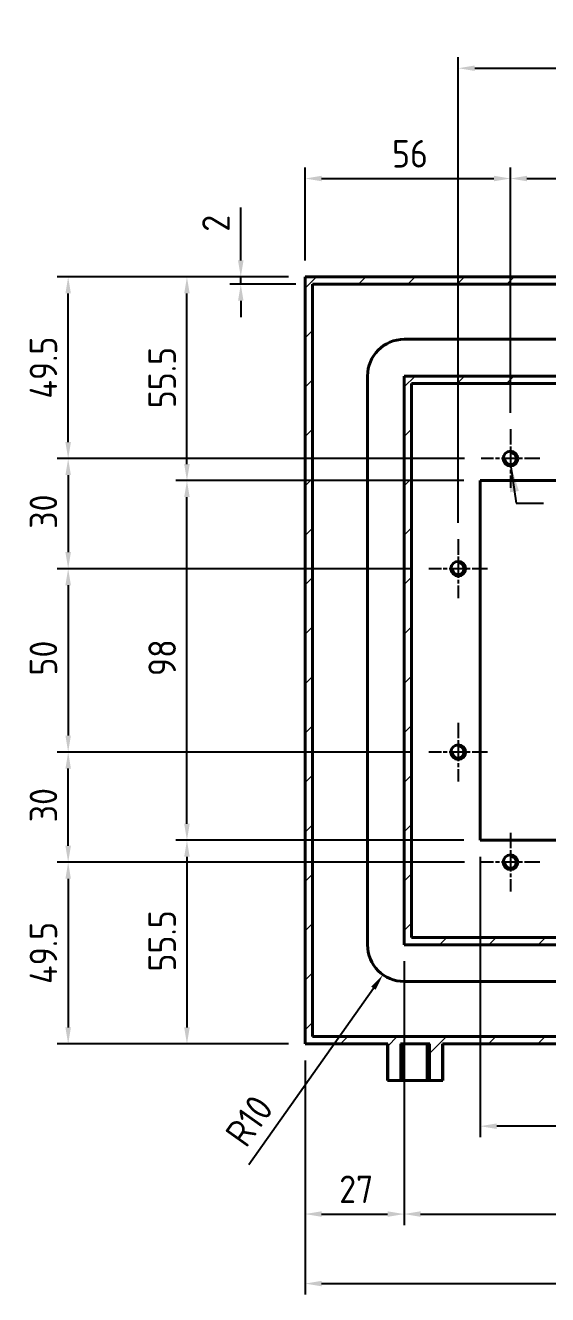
# Model space of a CAD drawing. Header units: millimetres. Extents: x 0 to 2523, y 0 to 1782.
# Drawn here: x 1891.7 to 2034.1, y 952.9 to 1298.7 of the extents above; entities that cross this region are included whole.
import ezdxf

# ---------------------------------------------------------------- set-up
doc = ezdxf.new("R2010")
doc.units = ezdxf.units.MM
doc.header["$LTSCALE"] = 3
doc.linetypes.add('CHAIN', pattern=[0.3543, 0.2362, -0.0295, 0.0591, -0.0295])
for name, color, linetype, lineweight in [('가시적인 것(ISO)', 3, 'Continuous', 40), ('가시적인 좁은 것(ISO)', 3, 'Continuous', 35), ('기호(ISO)', 5, 'Continuous', 25), ('중심 표식(ISO)', 1, 'Continuous', 25), ('치수(ISO)', 2, 'Continuous', 25), ('해치(ISO)', 7, 'Continuous', 18)]:
    doc.layers.add(name, color=color, linetype=linetype, lineweight=lineweight)
doc.styles.add('치수 텍스트_PSTEK_POSCO', font='isocp.shx')
doc.dimstyles.new('치수_PSTEK_POSCO', dxfattribs={"dimscale": 3, "dimtxt": 2.5, "dimasz": 1.5, "dimexe": 1, "dimexo": 1.5, "dimgap": 1, "dimtad": 1, "dimrnd": 1e-08, "dimdsep": 46, "dimtxsty": '치수 텍스트_PSTEK_POSCO', "dimcen": 0.09, "dimdle": 10, "dimclrd": 7, "dimclre": 7, "dimclrt": 2, "dimadec": 1, "dimazin": 2, "dimtfac": 1, "dimtmove": 0, "dimatfit": 3, "dimfxl": 0, "dimtolj": 1, "dimlwd": -1, "dimlwe": -1, "dimarcsym": 0})
doc.dimstyles.new('치수_PSTEK_POSCO$7', dxfattribs={"dimscale": 3, "dimtxt": 2.5, "dimasz": 2.5, "dimexe": 1, "dimexo": 1.5, "dimgap": 1, "dimtad": 1, "dimrnd": 1e-08, "dimdsep": 46, "dimtxsty": '치수 텍스트_PSTEK_POSCO', "dimcen": 0.09, "dimdle": 10, "dimclrd": 7, "dimclre": 7, "dimclrt": 2, "dimadec": 1, "dimazin": 2, "dimtfac": 1, "dimtmove": 0, "dimatfit": 3, "dimfxl": 0, "dimtolj": 1, "dimlwd": -1, "dimlwe": -1, "dimarcsym": 0})

# ---------------------------------------------------------------- blocks, each defined once
blk = doc.blocks.new('*D53')
at = {"layer": 'Defpoints', "color": 0, "transparency": 16777216}
for p in [(2015.97, 1180.69), (1903.34, 1150.69), (2001.72, 1150.69)]:
    blk.add_point(p, dxfattribs=at)
at = {"layer": '치수(ISO)', "color": 7, "transparency": 16777216}
for p, q in [((2011.47, 1180.69), (1900.34, 1180.69)), ((1903.34, 1176.19), (1903.34, 1155.19)), ((1997.22, 1150.69), (1900.34, 1150.69))]:
    blk.add_line(p, q, dxfattribs=at)
for points in [[(1902.59, 1176.19), (1904.09, 1176.19), (1903.34, 1180.69)], [(1902.59, 1155.19), (1904.09, 1155.19), (1903.34, 1150.69)]]:
    blk.add_solid(points, dxfattribs=at)
at = {"layer": '치수(ISO)', "color": 2, "transparency": 16777216, "insert": (1896.59, 1161.56), "char_height": 7.5, "attachment_point": 4, "rotation": 90, "style": '치수 텍스트_PSTEK_POSCO'}
blk.add_mtext('\\A1;30', dxfattribs=at)
blk = doc.blocks.new('*D54')
at = {"layer": 'Defpoints', "color": 0, "transparency": 16777216}
for p in [(2001.72, 1150.69), (1903.34, 1100.69), (2001.72, 1100.69)]:
    blk.add_point(p, dxfattribs=at)
at = {"layer": '치수(ISO)', "color": 7, "transparency": 16777216}
for p, q in [((1997.22, 1150.69), (1900.34, 1150.69)), ((1903.34, 1146.19), (1903.34, 1105.19)), ((1997.22, 1100.69), (1900.34, 1100.69))]:
    blk.add_line(p, q, dxfattribs=at)
for points in [[(1902.59, 1146.19), (1904.09, 1146.19), (1903.34, 1150.69)], [(1902.59, 1105.19), (1904.09, 1105.19), (1903.34, 1100.69)]]:
    blk.add_solid(points, dxfattribs=at)
at = {"layer": '치수(ISO)', "color": 2, "transparency": 16777216, "insert": (1896.59, 1121.56), "char_height": 7.5, "attachment_point": 4, "rotation": 90, "style": '치수 텍스트_PSTEK_POSCO'}
blk.add_mtext('\\A1;50', dxfattribs=at)
blk = doc.blocks.new('*D55')
at = {"layer": 'Defpoints', "color": 0, "transparency": 16777216}
for p in [(1903.34, 1100.69), (2001.72, 1100.69), (2015.97, 1070.69)]:
    blk.add_point(p, dxfattribs=at)
at = {"layer": '치수(ISO)', "color": 7, "transparency": 16777216}
for p, q in [((1997.22, 1100.69), (1900.34, 1100.69)), ((1903.34, 1075.19), (1903.34, 1096.19)), ((2011.47, 1070.69), (1900.34, 1070.69))]:
    blk.add_line(p, q, dxfattribs=at)
for points in [[(1902.59, 1096.19), (1904.09, 1096.19), (1903.34, 1100.69)], [(1902.59, 1075.19), (1904.09, 1075.19), (1903.34, 1070.69)]]:
    blk.add_solid(points, dxfattribs=at)
at = {"layer": '치수(ISO)', "color": 2, "transparency": 16777216, "insert": (1896.59, 1081.56), "char_height": 7.5, "attachment_point": 4, "rotation": 90, "style": '치수 텍스트_PSTEK_POSCO'}
blk.add_mtext('\\A1;30', dxfattribs=at)
blk = doc.blocks.new('*D56')
at = {"layer": 'Defpoints', "color": 0, "transparency": 16777216}
for p in [(1935.73, 1174.69), (2015.72, 1174.69), (2015.72, 1076.69)]:
    blk.add_point(p, dxfattribs=at)
at = {"layer": '치수(ISO)', "color": 7, "transparency": 16777216}
for p, q in [((2011.22, 1174.69), (1932.73, 1174.69)), ((1935.73, 1081.19), (1935.73, 1170.19)), ((2011.22, 1076.69), (1932.73, 1076.69))]:
    blk.add_line(p, q, dxfattribs=at)
for points in [[(1934.98, 1170.19), (1936.48, 1170.19), (1935.73, 1174.69)], [(1934.98, 1081.19), (1936.48, 1081.19), (1935.73, 1076.69)]]:
    blk.add_solid(points, dxfattribs=at)
at = {"layer": '치수(ISO)', "color": 2, "transparency": 16777216, "insert": (1928.98, 1121.41), "char_height": 7.5, "attachment_point": 4, "rotation": 90, "style": '치수 텍스트_PSTEK_POSCO'}
blk.add_mtext('\\A1;98', dxfattribs=at)
blk = doc.blocks.new('*D57')
at = {"layer": 'Defpoints', "color": 0, "transparency": 16777216}
for p in [(2015.97, 1070.69), (1903.34, 1021.19), (1967.97, 1021.19)]:
    blk.add_point(p, dxfattribs=at)
at = {"layer": '치수(ISO)', "color": 7, "transparency": 16777216}
for p, q in [((2011.47, 1070.69), (1900.34, 1070.69)), ((1903.34, 1066.19), (1903.34, 1025.69)), ((1963.47, 1021.19), (1900.34, 1021.19))]:
    blk.add_line(p, q, dxfattribs=at)
for points in [[(1902.59, 1066.19), (1904.09, 1066.19), (1903.34, 1070.69)], [(1902.59, 1025.69), (1904.09, 1025.69), (1903.34, 1021.19)]]:
    blk.add_solid(points, dxfattribs=at)
at = {"layer": '치수(ISO)', "color": 2, "transparency": 16777216, "insert": (1896.59, 1037.52), "char_height": 7.5, "attachment_point": 4, "rotation": 90, "style": '치수 텍스트_PSTEK_POSCO'}
blk.add_mtext('\\A1;49.5', dxfattribs=at)
blk = doc.blocks.new('*D58')
at = {"layer": 'Defpoints', "color": 0, "transparency": 16777216}
for p in [(1903.34, 1230.19), (1967.97, 1230.19), (2015.97, 1180.69)]:
    blk.add_point(p, dxfattribs=at)
at = {"layer": '치수(ISO)', "color": 7, "transparency": 16777216}
for p, q in [((1963.47, 1230.19), (1900.34, 1230.19)), ((1903.34, 1185.19), (1903.34, 1225.69)), ((2011.47, 1180.69), (1900.34, 1180.69))]:
    blk.add_line(p, q, dxfattribs=at)
for points in [[(1902.59, 1225.69), (1904.09, 1225.69), (1903.34, 1230.19)], [(1902.59, 1185.19), (1904.09, 1185.19), (1903.34, 1180.69)]]:
    blk.add_solid(points, dxfattribs=at)
at = {"layer": '치수(ISO)', "color": 2, "transparency": 16777216, "insert": (1896.59, 1197.02), "char_height": 7.5, "attachment_point": 4, "rotation": 90, "style": '치수 텍스트_PSTEK_POSCO'}
blk.add_mtext('\\A1;49.5', dxfattribs=at)
blk = doc.blocks.new('*D59')
at = {"layer": 'Defpoints', "color": 0, "transparency": 16777216}
for p in [(1950.41, 1228.19), (1967.97, 1230.19), (1969.97, 1228.19)]:
    blk.add_point(p, dxfattribs=at)
at = {"layer": '치수(ISO)', "color": 7, "transparency": 16777216}
for p, q in [((1950.41, 1234.69), (1950.41, 1249.15)), ((1963.47, 1230.19), (1947.41, 1230.19)), ((1965.47, 1228.19), (1947.41, 1228.19)), ((1950.41, 1228.19), (1950.41, 1230.19)), ((1950.41, 1223.69), (1950.41, 1219.19))]:
    blk.add_line(p, q, dxfattribs=at)
for points in [[(1949.66, 1234.69), (1951.16, 1234.69), (1950.41, 1230.19)], [(1949.66, 1223.69), (1951.16, 1223.69), (1950.41, 1228.19)]]:
    blk.add_solid(points, dxfattribs=at)
at = {"layer": '치수(ISO)', "color": 2, "transparency": 16777216, "insert": (1943.65, 1242.51), "char_height": 7.5, "attachment_point": 4, "rotation": 90, "style": '치수 텍스트_PSTEK_POSCO'}
blk.add_mtext('\\A1;2', dxfattribs=at)
blk = doc.blocks.new('*D60')
at = {"layer": 'Defpoints', "color": 0, "transparency": 16777216}
for p in [(2015.72, 1076.69), (1935.73, 1021.19), (1967.97, 1021.19)]:
    blk.add_point(p, dxfattribs=at)
at = {"layer": '치수(ISO)', "color": 7, "transparency": 16777216}
for p, q in [((2011.22, 1076.69), (1932.73, 1076.69)), ((1935.73, 1072.19), (1935.73, 1025.69)), ((1963.47, 1021.19), (1932.73, 1021.19))]:
    blk.add_line(p, q, dxfattribs=at)
for points in [[(1934.98, 1072.19), (1936.48, 1072.19), (1935.73, 1076.69)], [(1934.98, 1025.69), (1936.48, 1025.69), (1935.73, 1021.19)]]:
    blk.add_solid(points, dxfattribs=at)
at = {"layer": '치수(ISO)', "color": 2, "transparency": 16777216, "insert": (1928.98, 1040.91), "char_height": 7.5, "attachment_point": 4, "rotation": 90, "style": '치수 텍스트_PSTEK_POSCO'}
blk.add_mtext('\\A1;55.5', dxfattribs=at)
blk = doc.blocks.new('*D61')
at = {"layer": 'Defpoints', "color": 0, "transparency": 16777216}
for p in [(1935.73, 1230.19), (1967.97, 1230.19), (2015.72, 1174.69)]:
    blk.add_point(p, dxfattribs=at)
at = {"layer": '치수(ISO)', "color": 7, "transparency": 16777216}
for p, q in [((1963.47, 1230.19), (1932.73, 1230.19)), ((1935.73, 1179.19), (1935.73, 1225.69)), ((2011.22, 1174.69), (1932.73, 1174.69))]:
    blk.add_line(p, q, dxfattribs=at)
for points in [[(1934.98, 1225.69), (1936.48, 1225.69), (1935.73, 1230.19)], [(1934.98, 1179.19), (1936.48, 1179.19), (1935.73, 1174.69)]]:
    blk.add_solid(points, dxfattribs=at)
at = {"layer": '치수(ISO)', "color": 2, "transparency": 16777216, "insert": (1928.98, 1194.41), "char_height": 7.5, "attachment_point": 4, "rotation": 90, "style": '치수 텍스트_PSTEK_POSCO'}
blk.add_mtext('\\A1;55.5', dxfattribs=at)
blk = doc.blocks.new('*D62')
at = {"layer": 'Defpoints', "color": 0, "transparency": 16777216}
for p in [(2023.97, 1257), (1967.97, 1230.19), (2023.97, 1188.69)]:
    blk.add_point(p, dxfattribs=at)
at = {"layer": '치수(ISO)', "color": 7, "transparency": 16777216}
for p, q in [((1967.97, 1234.69), (1967.97, 1260)), ((2023.97, 1193.19), (2023.97, 1260)), ((1972.47, 1257), (2019.47, 1257))]:
    blk.add_line(p, q, dxfattribs=at)
for points in [[(1972.47, 1257.75), (1972.47, 1256.25), (1967.97, 1257)], [(2019.47, 1257.75), (2019.47, 1256.25), (2023.97, 1257)]]:
    blk.add_solid(points, dxfattribs=at)
at = {"layer": '치수(ISO)', "color": 2, "transparency": 16777216, "insert": (1991.66, 1263.75), "char_height": 7.5, "attachment_point": 4, "style": '치수 텍스트_PSTEK_POSCO'}
blk.add_mtext('\\A1;56', dxfattribs=at)
blk = doc.blocks.new('*D63')
at = {"layer": 'Defpoints', "color": 0, "transparency": 16777216}
for p in [(2073.97, 1257), (2023.97, 1188.69), (2073.97, 1188.69)]:
    blk.add_point(p, dxfattribs=at)
at = {"layer": '치수(ISO)', "color": 7, "transparency": 16777216}
for p, q in [((2023.97, 1193.19), (2023.97, 1260)), ((2073.97, 1193.19), (2073.97, 1260)), ((2028.47, 1257), (2069.47, 1257))]:
    blk.add_line(p, q, dxfattribs=at)
for points in [[(2028.47, 1257.75), (2028.47, 1256.25), (2023.97, 1257)], [(2069.47, 1257.75), (2069.47, 1256.25), (2073.97, 1257)]]:
    blk.add_solid(points, dxfattribs=at)
at = {"layer": '치수(ISO)', "color": 2, "transparency": 16777216, "insert": (2044.84, 1263.75), "char_height": 7.5, "attachment_point": 4, "style": '치수 텍스트_PSTEK_POSCO'}
blk.add_mtext('\\A1;50', dxfattribs=at)
blk = doc.blocks.new('*D68')
at = {"layer": 'Defpoints', "color": 0, "transparency": 16777216}
for p in [(1994.97, 1048.19), (1967.97, 1021.19), (1994.97, 974.82)]:
    blk.add_point(p, dxfattribs=at)
at = {"layer": '치수(ISO)', "color": 7, "transparency": 16777216}
for p, q in [((1994.97, 1043.69), (1994.97, 971.82)), ((1967.97, 1016.69), (1967.97, 971.82)), ((1972.47, 974.82), (1990.47, 974.82))]:
    blk.add_line(p, q, dxfattribs=at)
for points in [[(1972.47, 975.57), (1972.47, 974.07), (1967.97, 974.82)], [(1990.47, 975.57), (1990.47, 974.07), (1994.97, 974.82)]]:
    blk.add_solid(points, dxfattribs=at)
at = {"layer": '치수(ISO)', "color": 2, "transparency": 16777216, "insert": (1977.25, 981.57), "char_height": 7.5, "attachment_point": 4, "style": '치수 텍스트_PSTEK_POSCO'}
blk.add_mtext('\\A1;27', dxfattribs=at)
blk = doc.blocks.new('*D69')
at = {"layer": 'Defpoints', "color": 0, "transparency": 16777216}
for p in [(1994.97, 1048.19), (2250.97, 1048.19), (2250.97, 974.82)]:
    blk.add_point(p, dxfattribs=at)
at = {"layer": '치수(ISO)', "color": 7, "transparency": 16777216}
for p, q in [((1994.97, 1043.69), (1994.97, 971.82)), ((2250.97, 1043.69), (2250.97, 971.82)), ((1999.47, 974.82), (2246.47, 974.82))]:
    blk.add_line(p, q, dxfattribs=at)
for points in [[(1999.47, 975.57), (1999.47, 974.07), (1994.97, 974.82)], [(2246.47, 975.57), (2246.47, 974.07), (2250.97, 974.82)]]:
    blk.add_solid(points, dxfattribs=at)
at = {"layer": '치수(ISO)', "color": 2, "transparency": 16777216, "insert": (2115.94, 981.57), "char_height": 7.5, "attachment_point": 4, "style": '치수 텍스트_PSTEK_POSCO'}
blk.add_mtext('\\A1;256', dxfattribs=at)
blk = doc.blocks.new('*D71')
at = {"layer": 'Defpoints', "color": 0, "transparency": 16777216}
for p in [(2188.22, 1287.06), (2009.72, 1158.69), (2188.22, 1158.69)]:
    blk.add_point(p, dxfattribs=at)
at = {"layer": '치수(ISO)', "color": 7, "transparency": 16777216}
for p, q in [((2009.72, 1163.19), (2009.72, 1290.06)), ((2014.22, 1287.06), (2183.72, 1287.06)), ((2188.22, 1163.19), (2188.22, 1290.06))]:
    blk.add_line(p, q, dxfattribs=at)
for points in [[(2014.22, 1287.81), (2014.22, 1286.31), (2009.72, 1287.06)], [(2183.72, 1287.81), (2183.72, 1286.31), (2188.22, 1287.06)]]:
    blk.add_solid(points, dxfattribs=at)
at = {"layer": '치수(ISO)', "color": 2, "transparency": 16777216, "insert": (2089.07, 1293.81), "char_height": 7.5, "attachment_point": 4, "style": '치수 텍스트_PSTEK_POSCO'}
blk.add_mtext('\\A1;178.5', dxfattribs=at)
blk = doc.blocks.new('*D73')
at = {"layer": 'Defpoints', "color": 0, "transparency": 16777216}
for p in [(2015.72, 1076.69), (2182.22, 1076.69), (2015.72, 998.76)]:
    blk.add_point(p, dxfattribs=at)
at = {"layer": '치수(ISO)', "color": 7, "transparency": 16777216}
for p, q in [((2015.72, 1072.19), (2015.72, 995.76)), ((2182.22, 1072.19), (2182.22, 995.76)), ((2177.72, 998.76), (2020.22, 998.76))]:
    blk.add_line(p, q, dxfattribs=at)
for points in [[(2020.22, 999.51), (2020.22, 998.01), (2015.72, 998.76)], [(2177.72, 999.51), (2177.72, 998.01), (2182.22, 998.76)]]:
    blk.add_solid(points, dxfattribs=at)
at = {"layer": '치수(ISO)', "color": 2, "transparency": 16777216, "insert": (2089.07, 1005.51), "char_height": 7.5, "attachment_point": 4, "style": '치수 텍스트_PSTEK_POSCO'}
blk.add_mtext('\\A1;166.5', dxfattribs=at)
blk = doc.blocks.new('*D75')
at = {"layer": 'Defpoints', "color": 0, "transparency": 16777216}
for p in [(1967.97, 1021.19), (2277.97, 1021.19), (2277.97, 955.87)]:
    blk.add_point(p, dxfattribs=at)
at = {"layer": '치수(ISO)', "color": 7, "transparency": 16777216}
for p, q in [((1967.97, 1016.69), (1967.97, 952.87)), ((2277.97, 1016.69), (2277.97, 952.87)), ((1972.47, 955.87), (2273.47, 955.87))]:
    blk.add_line(p, q, dxfattribs=at)
for points in [[(1972.47, 956.62), (1972.47, 955.12), (1967.97, 955.87)], [(2273.47, 956.62), (2273.47, 955.12), (2277.97, 955.87)]]:
    blk.add_solid(points, dxfattribs=at)
at = {"layer": '치수(ISO)', "color": 2, "transparency": 16777216, "insert": (2116.97, 962.62), "char_height": 7.5, "attachment_point": 4, "style": '치수 텍스트_PSTEK_POSCO'}
blk.add_mtext('\\A1;310', dxfattribs=at)
blk = doc.blocks.new('*D107')
at = {"layer": 'Defpoints', "color": 0, "transparency": 16777216}
for p in [(1994.97, 1048.19), (1989.19, 1040.03)]:
    blk.add_point(p, dxfattribs=at)
at = {"layer": '치수(ISO)', "color": 7, "transparency": 16777216}
blk.add_line((1952.57, 988.36), (1986.59, 1036.36), dxfattribs=at)
blk.add_solid([(1985.98, 1036.79), (1987.2, 1035.92), (1989.19, 1040.03)], dxfattribs=at)
at = {"layer": '치수(ISO)', "color": 2, "transparency": 16777216, "insert": (1948.8, 994.71), "char_height": 7.5, "attachment_point": 4, "rotation": 54.6769, "style": '치수 텍스트_PSTEK_POSCO'}
blk.add_mtext('\\A1;R10', dxfattribs=at)

msp = doc.modelspace()

# ---------------------------------------------------------------- hatches: boundary and pattern name
at = {"layer": '해치(ISO)'}
h = msp.add_hatch(dxfattribs=at)
h.set_pattern_fill('ANSI31', color=256, scale=76.2, style=0)
h.set_pattern_definition([(45, (0, 0), (-6.735192, 6.735192), [])])
h.paths.add_polyline_path([(2277.9724, 1021.1876), (2277.9724, 1230.1876), (1967.9724, 1230.1876), (1967.9724, 1021.1876), (1990.4835, 1021.1876), (1990.4835, 1011.1876), (1994.6742, 1011.1876), (1994.6742, 1021.1876), (2001.2706, 1021.1876), (2001.2706, 1011.1876), (2005.4612, 1011.1876), (2005.4612, 1021.1876)])
h.paths.add_polyline_path([(1969.9724, 1023.1876), (1969.9724, 1228.1876), (2275.9724, 1228.1876), (2275.9724, 1023.1876)], flags=0)
h.paths.add_polyline_path([(2250.9724, 1048.1876), (2250.9724, 1203.1876), (1994.9724, 1203.1876), (1994.9724, 1048.1876)])
h.paths.add_polyline_path([(1996.9724, 1050.1876), (1996.9724, 1201.1876), (2246.8831, 1201.1876), (2248.9285, 1201.1876), (2248.9724, 1201.1876), (2248.9724, 1050.1876)], flags=0)

# ---------------------------------------------------------------- linework, layer by layer
at = {"layer": '가시적인 것(ISO)'}
for p, q in [((2277.9724, 1230.1876), (1967.9724, 1230.1876)), ((1967.9724, 1230.1876), (1967.9724, 1021.1876)), ((1969.9724, 1023.1876), (1969.9724, 1228.1876)), ((1969.9724, 1228.1876), (2275.9724, 1228.1876)), ((2250.9724, 1213.1876), (1994.9724, 1213.1876)), ((1984.9724, 1203.1876), (1984.9724, 1048.1876)), ((2250.9724, 1203.1876), (1994.9724, 1203.1876)), ((1994.9724, 1203.1876), (1994.9724, 1048.1876)), ((1996.9724, 1050.1876), (1996.9724, 1201.1876)), ((1996.9724, 1201.1876), (2248.9724, 1201.1876)), ((2015.7224, 1076.6876), (2015.7224, 1174.6876)), ((2015.7224, 1174.6876), (2182.2224, 1174.6876)), ((2182.2224, 1076.6876), (2015.7224, 1076.6876)), ((1994.9724, 1048.1876), (2250.9724, 1048.1876)), ((2248.9724, 1050.1876), (1996.9724, 1050.1876)), ((1994.9724, 1038.1876), (2250.9724, 1038.1876)), ((1967.9724, 1021.1876), (1990.4835, 1021.1876)), ((2275.9724, 1023.1876), (1969.9724, 1023.1876)), ((1990.4724, 1021.1876), (1990.4724, 1011.1876)), ((1990.4835, 1021.1876), (1990.4835, 1011.1876)), ((1993.9934, 1021.1876), (2001.9514, 1021.1876)), ((1994.6742, 1021.1876), (2001.2706, 1021.1876)), ((1994.6742, 1011.1876), (1994.6742, 1021.1876)), ((2001.2706, 1021.1876), (2001.2706, 1011.1876)), ((2005.4612, 1021.1876), (2277.9724, 1021.1876)), ((2005.4612, 1011.1876), (2005.4612, 1021.1876)), ((2005.4724, 1021.1876), (2005.4724, 1011.1876)), ((1990.4724, 1011.1876), (1990.4835, 1011.1876)), ((1990.4835, 1011.1876), (1994.6742, 1011.1876)), ((2001.2706, 1011.1876), (1994.6742, 1011.1876)), ((2001.2706, 1011.1876), (2005.4612, 1011.1876)), ((2005.4612, 1011.1876), (2005.4724, 1011.1876))]:
    msp.add_line(p, q, dxfattribs=at)
for centre in [(2023.9724, 1180.6876), (2009.7224, 1150.6876), (2009.7224, 1100.6876), (2023.9724, 1070.6876)]:
    msp.add_circle(centre, 2, dxfattribs=at)
for centre, start, end in [((1994.9724, 1203.1876), 90, 180), ((1994.9724, 1048.1876), 180, 270)]:
    msp.add_arc(centre, 10, start, end, dxfattribs=at)
at = {"layer": '가시적인 좁은 것(ISO)'}
for p, q in [((1993.9934, 1021.1876), (1993.9934, 1011.1876)), ((2001.9514, 1011.1876), (2001.9514, 1021.1876))]:
    msp.add_line(p, q, dxfattribs=at)
for centre in [(2023.9724, 1180.6876), (2009.7224, 1150.6876), (2009.7224, 1100.6876), (2023.9724, 1070.6876)]:
    msp.add_arc(centre, 1.582, 170, 80, dxfattribs=at)
at = {"layer": '중심 표식(ISO)', "linetype": 'CHAIN', "ltscale": 5.92634}
for p, q in [((2023.9724, 1188.6876), (2023.9724, 1172.6876)), ((2031.9724, 1180.6876), (2015.9724, 1180.6876)), ((2009.7224, 1158.6876), (2009.7224, 1142.6876)), ((2017.7224, 1150.6876), (2001.7224, 1150.6876)), ((2009.7224, 1108.6876), (2009.7224, 1092.6876)), ((2017.7224, 1100.6876), (2001.7224, 1100.6876)), ((2023.9724, 1078.6876), (2023.9724, 1062.6876)), ((2031.9724, 1070.6876), (2015.9724, 1070.6876))]:
    msp.add_line(p, q, dxfattribs=at)

# ---------------------------------------------------------------- dimensions: what is measured, and where the dimension line sits
at = {"layer": '치수(ISO)', "color": 7}
for base, p1, p2, angle, override, picture, middle in [((2188.2224, 1287.0644), (2009.7224, 1158.6876), (2188.2224, 1158.6876), 180, {"dimdec": 2, "dimtp": 0, "dimtm": 0, "dimtdec": 2, "dimtofl": 0, "dimatfit": 1}, '*D71', (2098.9724, 1287.0644)), ((2023.9724, 1257.0018), (1967.9724, 1230.1876), (2023.9724, 1188.6876), 180, {"dimdec": 2, "dimtp": 0, "dimtm": 0, "dimtdec": 2, "dimtofl": 0, "dimatfit": 1}, '*D62', (1995.9724, 1257.0018)), ((2073.9724, 1257.0018), (2023.9724, 1188.6876), (2073.9724, 1188.6876), 180, {"dimdec": 2, "dimtp": 0, "dimtm": 0, "dimtdec": 2, "dimtofl": 0, "dimatfit": 1}, '*D63', (2048.9724, 1257.0018)), ((1950.4056, 1228.1876), (1967.9724, 1230.1876), (1969.9724, 1228.1876), 90, {"dimdec": 2, "dimtp": 0, "dimtm": 0, "dimtdec": 2, "dimtofl": 1, "dimatfit": 1}, '*D59', (1950.4056, 1244.3338)), ((1903.3379, 1230.1876), (2015.9724, 1180.6876), (1967.9724, 1230.1876), 90, {"dimdec": 2, "dimtp": 0, "dimtm": 0, "dimtdec": 2, "dimtofl": 0, "dimatfit": 1}, '*D58', (1903.3379, 1205.4376)), ((1935.7265, 1230.1876), (2015.7224, 1174.6876), (1967.9724, 1230.1876), 90, {"dimdec": 2, "dimtp": 0, "dimtm": 0, "dimtdec": 2, "dimtofl": 0, "dimatfit": 1}, '*D61', (1935.7265, 1202.4376)), ((1903.3379, 1150.6876), (2015.9724, 1180.6876), (2001.7224, 1150.6876), 90, {"dimdec": 2, "dimtp": 0, "dimtm": 0, "dimtdec": 2, "dimtofl": 0, "dimatfit": 1}, '*D53', (1903.3379, 1165.6876)), ((1935.7265, 1174.6876), (2015.7224, 1076.6876), (2015.7224, 1174.6876), 90, {"dimdec": 2, "dimtp": 0, "dimtm": 0, "dimtdec": 2, "dimtofl": 0, "dimatfit": 1}, '*D56', (1935.7265, 1125.6876)), ((1903.3379, 1100.6876), (2001.7224, 1150.6876), (2001.7224, 1100.6876), 90, {"dimdec": 2, "dimtp": 0, "dimtm": 0, "dimtdec": 2, "dimtofl": 0, "dimatfit": 1}, '*D54', (1903.3379, 1125.6876)), ((1903.3379, 1100.6876), (2015.9724, 1070.6876), (2001.7224, 1100.6876), 90, {"dimdec": 2, "dimtp": 0, "dimtm": 0, "dimtdec": 2, "dimtofl": 0, "dimatfit": 1}, '*D55', (1903.3379, 1085.6876)), ((1935.7265, 1021.1876), (2015.7224, 1076.6876), (1967.9724, 1021.1876), 90, {"dimdec": 2, "dimtp": 0, "dimtm": 0, "dimtdec": 2, "dimtofl": 0, "dimatfit": 1}, '*D60', (1935.7265, 1048.9376)), ((2015.7224, 998.7551), (2182.2224, 1076.6876), (2015.7224, 1076.6876), 180, {"dimdec": 2, "dimtp": 0, "dimtm": 0, "dimtdec": 2, "dimtofl": 0, "dimatfit": 1}, '*D73', (2098.9724, 998.7551)), ((1903.3379, 1021.1876), (2015.9724, 1070.6876), (1967.9724, 1021.1876), 90, {"dimdec": 2, "dimtp": 0, "dimtm": 0, "dimtdec": 2, "dimtofl": 0, "dimatfit": 1}, '*D57', (1903.3379, 1045.9376)), ((1994.9724, 974.8179), (1967.9724, 1021.1876), (1994.9724, 1048.1876), 180, {"dimdec": 2, "dimtp": 0, "dimtm": 0, "dimtdec": 2, "dimtofl": 0, "dimatfit": 1}, '*D68', (1981.4724, 974.8179)), ((2250.9724, 974.8179), (1994.9724, 1048.1876), (2250.9724, 1048.1876), 180, {"dimdec": 2, "dimtp": 0, "dimtm": 0, "dimtdec": 2, "dimtofl": 0, "dimatfit": 1}, '*D69', (2122.9724, 974.8179))]:
    dim = msp.add_linear_dim(base=base, p1=p1, p2=p2, angle=angle, dimstyle='치수_PSTEK_POSCO', override=override, dxfattribs=at)
    dim.commit()
    dim.dimension.update_dxf_attribs({"geometry": picture, "text_midpoint": middle, "dimtype": 160})
dim = msp.add_radius_dim(center=(1994.9724, 1048.1876), mpoint=(1989.1905, 1040.0286), dimstyle='치수_PSTEK_POSCO', override={"dimdec": 2, "dimcen": 0, "dimtp": 0, "dimtm": 0, "dimtdec": 2, "dimtofl": 0}, dxfattribs=at)
dim.commit()
dim.dimension.update_dxf_attribs({"geometry": '*D107', "text_midpoint": (1957.9963, 996.0091), "dimtype": 164})
dim = msp.add_linear_dim(base=(2277.9724, 955.8676), p1=(1967.9724, 1021.1876), p2=(2277.9724, 1021.1876), dimstyle='치수_PSTEK_POSCO', override={"dimdec": 2, "dimtp": 0, "dimtm": 0, "dimtdec": 2, "dimtofl": 0, "dimatfit": 1}, dxfattribs=at)
dim.commit()
dim.dimension.update_dxf_attribs({"geometry": '*D75', "text_midpoint": (2122.9724, 955.8676), "dimtype": 160})

# ---------------------------------------------------------------- leaders
at = {"layer": '기호(ISO)', "color": 7, "annotation_type": 0, "has_hookline": 1, "hookline_direction": 0, "text_width": 92.38}
msp.add_leader([(2023.974, 1179.1056), (2025.4851, 1168.5115), (2032.9851, 1168.5115)], dimstyle='치수_PSTEK_POSCO$7', override={"dimtad": 0}, dxfattribs=at)

doc.saveas('drawing.dxf')
